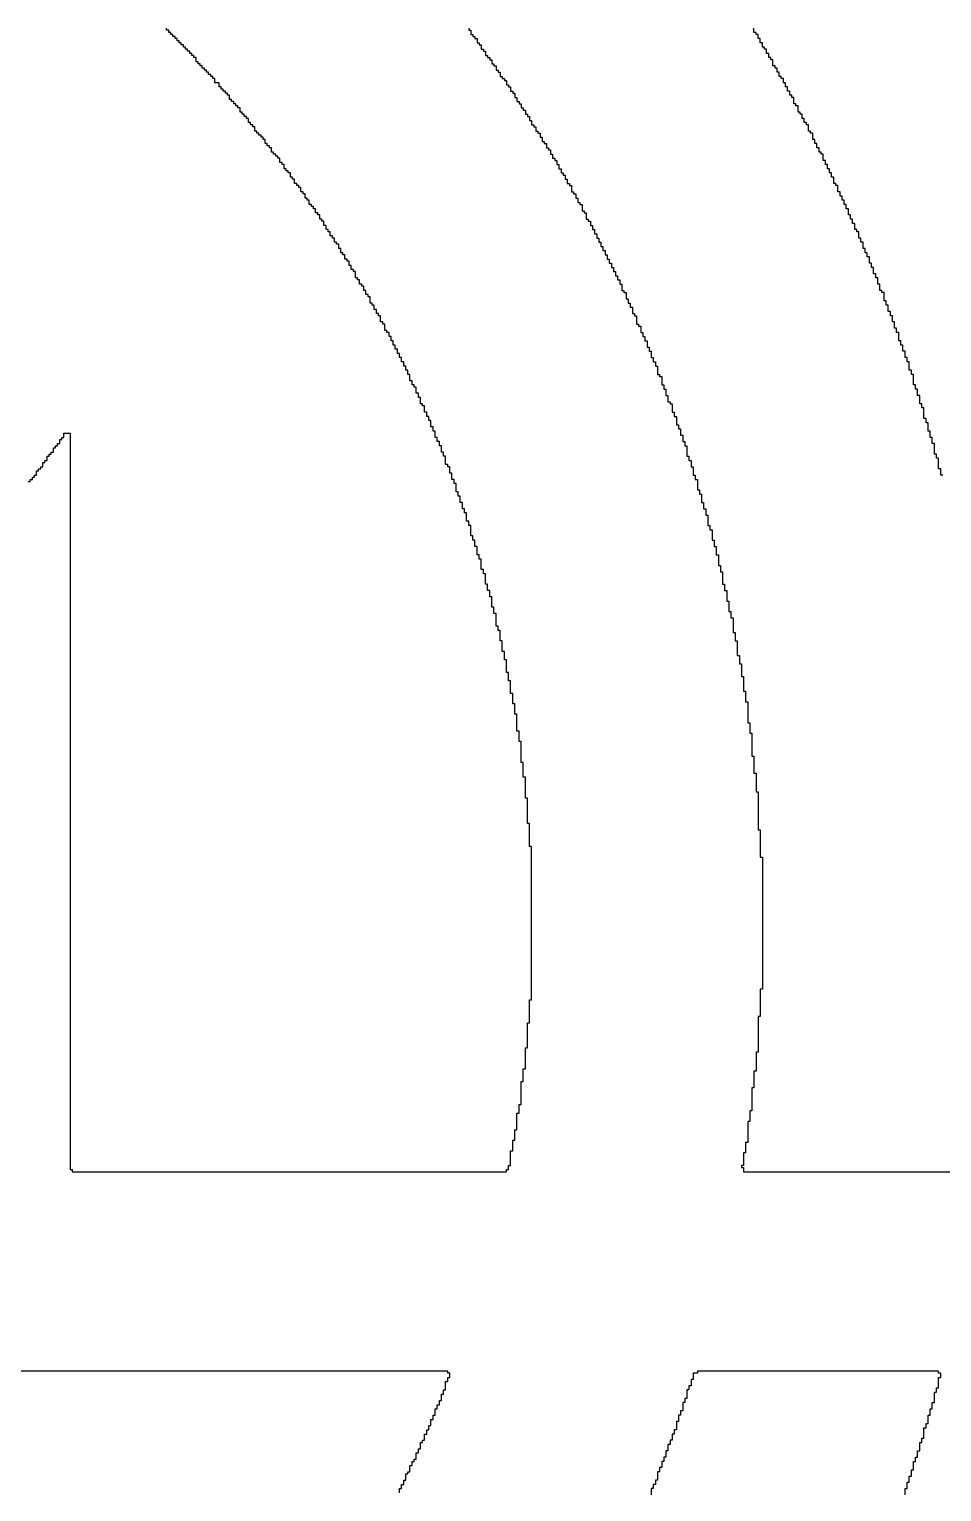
# Model space of a CAD drawing. Header units: millimetres. Extents: x -3.3 to 49.3, y -30.5 to 0.
# Drawn here: x 42.507 to 44.1, y -24.089 to -21.536 of the extents above; entities that cross this region are included whole.
import ezdxf

# ---------------------------------------------------------------- set-up
doc = ezdxf.new("R2010")
doc.units = ezdxf.units.MM
doc.layers.add('TopOverlay', color=2, linetype='Continuous')

msp = doc.modelspace()

# ---------------------------------------------------------------- linework, layer by layer
at = {"layer": 'TopOverlay'}
for p, q in [((42.7469, -21.5381), (42.7469, -21.5344)), ((42.7505, -21.5381), (42.7469, -21.5381)), ((42.7505, -21.5418), (42.7505, -21.5381)), ((42.7542, -21.5418), (42.7505, -21.5418)), ((42.7542, -21.5454), (42.7542, -21.5418)), ((42.7579, -21.5454), (42.7542, -21.5454)), ((42.7579, -21.5491), (42.7579, -21.5454)), ((43.2744, -21.5344), (43.2744, -21.5381)), ((43.2744, -21.5381), (43.278, -21.5381)), ((43.278, -21.5381), (43.278, -21.5454)), ((43.278, -21.5454), (43.2817, -21.5454)), ((43.2817, -21.5454), (43.2817, -21.5491)), ((43.7725, -21.5418), (43.7725, -21.5344)), ((43.7762, -21.5418), (43.7725, -21.5418)), ((43.7762, -21.5454), (43.7762, -21.5418)), ((43.7799, -21.5454), (43.7762, -21.5454)), ((43.7799, -21.5527), (43.7799, -21.5454)), ((42.7615, -21.5491), (42.7579, -21.5491)), ((42.7615, -21.5527), (42.7615, -21.5491)), ((42.7652, -21.5527), (42.7615, -21.5527)), ((42.7652, -21.5564), (42.7652, -21.5527)), ((42.7689, -21.5564), (42.7652, -21.5564)), ((42.7689, -21.5601), (42.7689, -21.5564)), ((42.7725, -21.5601), (42.7689, -21.5601)), ((42.7725, -21.5637), (42.7725, -21.5601)), ((42.7762, -21.5637), (42.7725, -21.5637)), ((42.7762, -21.5674), (42.7762, -21.5637)), ((42.7799, -21.5674), (42.7762, -21.5674)), ((42.7799, -21.5711), (42.7799, -21.5674)), ((42.7835, -21.5711), (42.7799, -21.5711)), ((42.7835, -21.5747), (42.7835, -21.5711)), ((43.2817, -21.5491), (43.2853, -21.5491)), ((43.2853, -21.5491), (43.2853, -21.5527)), ((43.2853, -21.5527), (43.289, -21.5527)), ((43.289, -21.5527), (43.289, -21.5601)), ((43.289, -21.5601), (43.2927, -21.5601)), ((43.2927, -21.5601), (43.2927, -21.5637)), ((43.2927, -21.5637), (43.2963, -21.5637)), ((43.2963, -21.5637), (43.2963, -21.5711)), ((43.2963, -21.5711), (43.3, -21.5711)), ((43.3, -21.5711), (43.3, -21.5747)), ((43.7835, -21.5527), (43.7799, -21.5527)), ((43.7835, -21.5601), (43.7835, -21.5527)), ((43.7872, -21.5601), (43.7835, -21.5601)), ((43.7872, -21.5674), (43.7872, -21.5601)), ((43.7908, -21.5674), (43.7872, -21.5674)), ((43.7908, -21.5711), (43.7908, -21.5674)), ((43.7945, -21.5711), (43.7908, -21.5711)), ((43.7945, -21.5784), (43.7945, -21.5711)), ((42.7872, -21.5747), (42.7835, -21.5747)), ((42.7872, -21.5784), (42.7872, -21.5747)), ((42.7908, -21.5784), (42.7872, -21.5784)), ((42.7908, -21.5821), (42.7908, -21.5784)), ((42.7945, -21.5821), (42.7908, -21.5821)), ((42.7945, -21.5857), (42.7945, -21.5821)), ((42.7982, -21.5857), (42.7945, -21.5857)), ((42.7982, -21.593), (42.7982, -21.5857)), ((42.8018, -21.593), (42.7982, -21.593)), ((42.8018, -21.5967), (42.8018, -21.593)), ((42.8055, -21.5967), (42.8018, -21.5967)), ((42.8055, -21.6004), (42.8055, -21.5967)), ((43.3, -21.5747), (43.3037, -21.5747)), ((43.3037, -21.5747), (43.3037, -21.5821)), ((43.3037, -21.5821), (43.3073, -21.5821)), ((43.3073, -21.5821), (43.3073, -21.5857)), ((43.3073, -21.5857), (43.311, -21.5857)), ((43.311, -21.5857), (43.311, -21.5894)), ((43.311, -21.5894), (43.3147, -21.5894)), ((43.3147, -21.5894), (43.3147, -21.5967)), ((43.3147, -21.5967), (43.3183, -21.5967)), ((43.3183, -21.5967), (43.3183, -21.6004)), ((43.7982, -21.5784), (43.7945, -21.5784)), ((43.7982, -21.5857), (43.7982, -21.5784)), ((43.8018, -21.5857), (43.7982, -21.5857)), ((43.8018, -21.5894), (43.8018, -21.5857)), ((43.8055, -21.5894), (43.8018, -21.5894)), ((43.8055, -21.6004), (43.8055, -21.5894)), ((42.8092, -21.6004), (42.8055, -21.6004)), ((42.8092, -21.604), (42.8092, -21.6004)), ((42.8128, -21.604), (42.8092, -21.604)), ((42.8128, -21.6077), (42.8128, -21.604)), ((42.8165, -21.6077), (42.8128, -21.6077)), ((42.8165, -21.6114), (42.8165, -21.6077)), ((42.8201, -21.6114), (42.8165, -21.6114)), ((42.8201, -21.615), (42.8201, -21.6114)), ((42.8238, -21.615), (42.8201, -21.615)), ((42.8238, -21.6187), (42.8238, -21.615)), ((42.8275, -21.6187), (42.8238, -21.6187)), ((42.8275, -21.6223), (42.8275, -21.6187)), ((42.8311, -21.6223), (42.8275, -21.6223)), ((42.8311, -21.6297), (42.8311, -21.6223)), ((43.3183, -21.6004), (43.322, -21.6004)), ((43.322, -21.6004), (43.322, -21.6077)), ((43.322, -21.6077), (43.3256, -21.6077)), ((43.3256, -21.6077), (43.3256, -21.6114)), ((43.3256, -21.6114), (43.3293, -21.6114)), ((43.3293, -21.6114), (43.3293, -21.6187)), ((43.3293, -21.6187), (43.333, -21.6187)), ((43.333, -21.6187), (43.333, -21.6223)), ((43.333, -21.6223), (43.3366, -21.6223)), ((43.3366, -21.6223), (43.3366, -21.626)), ((43.8092, -21.6004), (43.8055, -21.6004)), ((43.8092, -21.604), (43.8092, -21.6004)), ((43.8128, -21.604), (43.8092, -21.604)), ((43.8128, -21.6114), (43.8128, -21.604)), ((43.8165, -21.6114), (43.8128, -21.6114)), ((43.8165, -21.6187), (43.8165, -21.6114)), ((43.8201, -21.6187), (43.8165, -21.6187)), ((43.8201, -21.6223), (43.8201, -21.6187)), ((43.8238, -21.6223), (43.8201, -21.6223)), ((43.8238, -21.6297), (43.8238, -21.6223)), ((42.8385, -21.6297), (42.8311, -21.6297)), ((42.8385, -21.637), (42.8385, -21.6297)), ((42.8421, -21.637), (42.8385, -21.637)), ((42.8421, -21.6407), (42.8421, -21.637)), ((42.8458, -21.6407), (42.8421, -21.6407)), ((42.8458, -21.6443), (42.8458, -21.6407)), ((42.8494, -21.6443), (42.8458, -21.6443)), ((42.8494, -21.648), (42.8494, -21.6443)), ((42.8531, -21.648), (42.8494, -21.648)), ((42.8531, -21.6516), (42.8531, -21.648)), ((43.3366, -21.626), (43.3403, -21.626)), ((43.3403, -21.626), (43.3403, -21.6333)), ((43.3403, -21.6333), (43.344, -21.6333)), ((43.344, -21.6333), (43.344, -21.637)), ((43.344, -21.637), (43.3476, -21.637)), ((43.3476, -21.637), (43.3476, -21.6443)), ((43.3476, -21.6443), (43.3513, -21.6443)), ((43.3513, -21.6443), (43.3513, -21.648)), ((43.3513, -21.648), (43.3549, -21.648)), ((43.3549, -21.648), (43.3549, -21.6553)), ((43.8275, -21.6297), (43.8238, -21.6297)), ((43.8275, -21.637), (43.8275, -21.6297)), ((43.8311, -21.637), (43.8275, -21.637)), ((43.8311, -21.6443), (43.8311, -21.637)), ((43.8348, -21.6443), (43.8311, -21.6443)), ((43.8348, -21.6516), (43.8348, -21.6443)), ((42.8568, -21.6516), (42.8531, -21.6516)), ((42.8568, -21.659), (42.8568, -21.6516)), ((42.8604, -21.659), (42.8568, -21.659)), ((42.8604, -21.6626), (42.8604, -21.659)), ((42.8641, -21.6626), (42.8604, -21.6626)), ((42.8641, -21.6663), (42.8641, -21.6626)), ((42.8678, -21.6663), (42.8641, -21.6663)), ((42.8678, -21.67), (42.8678, -21.6663)), ((42.8714, -21.67), (42.8678, -21.67)), ((42.8714, -21.6736), (42.8714, -21.67)), ((42.8751, -21.6736), (42.8714, -21.6736)), ((42.8751, -21.681), (42.8751, -21.6736)), ((43.3549, -21.6553), (43.3586, -21.6553)), ((43.3586, -21.6553), (43.3586, -21.6626)), ((43.3586, -21.6626), (43.3623, -21.6626)), ((43.3623, -21.6626), (43.3623, -21.6663)), ((43.3623, -21.6663), (43.3659, -21.6663)), ((43.3659, -21.6663), (43.3659, -21.6736)), ((43.3659, -21.6736), (43.3696, -21.6736)), ((43.3696, -21.6736), (43.3696, -21.6773)), ((43.8385, -21.6516), (43.8348, -21.6516)), ((43.8385, -21.6553), (43.8385, -21.6516)), ((43.8421, -21.6553), (43.8385, -21.6553)), ((43.8421, -21.6663), (43.8421, -21.6553)), ((43.8458, -21.6663), (43.8421, -21.6663)), ((43.8458, -21.67), (43.8458, -21.6663)), ((43.8495, -21.67), (43.8458, -21.67)), ((43.8495, -21.681), (43.8495, -21.67)), ((42.8788, -21.681), (42.8751, -21.681)), ((42.8788, -21.6846), (42.8788, -21.681)), ((42.8824, -21.6846), (42.8788, -21.6846)), ((42.8824, -21.6883), (42.8824, -21.6846)), ((42.8861, -21.6883), (42.8824, -21.6883)), ((42.8861, -21.6919), (42.8861, -21.6883)), ((42.8897, -21.6919), (42.8861, -21.6919)), ((42.8897, -21.6993), (42.8897, -21.6919)), ((42.8934, -21.6993), (42.8897, -21.6993)), ((42.8934, -21.7029), (42.8934, -21.6993)), ((43.3696, -21.6773), (43.3733, -21.6773)), ((43.3733, -21.6773), (43.3733, -21.6846)), ((43.3733, -21.6846), (43.3769, -21.6846)), ((43.3769, -21.6846), (43.3769, -21.6883)), ((43.3769, -21.6883), (43.3806, -21.6883)), ((43.3806, -21.6883), (43.3806, -21.6956)), ((43.3806, -21.6956), (43.3842, -21.6956)), ((43.3842, -21.6956), (43.3842, -21.7029)), ((43.8531, -21.681), (43.8495, -21.681)), ((43.8531, -21.6846), (43.8531, -21.681)), ((43.8568, -21.6846), (43.8531, -21.6846)), ((43.8568, -21.6919), (43.8568, -21.6846)), ((43.8604, -21.6919), (43.8568, -21.6919)), ((43.8604, -21.6993), (43.8604, -21.6919)), ((43.8641, -21.6993), (43.8604, -21.6993)), ((43.8641, -21.7029), (43.8641, -21.6993)), ((42.8971, -21.7029), (42.8934, -21.7029)), ((42.8971, -21.7066), (42.8971, -21.7029)), ((42.9007, -21.7066), (42.8971, -21.7066)), ((42.9007, -21.7139), (42.9007, -21.7066)), ((42.9044, -21.7139), (42.9007, -21.7139)), ((42.9044, -21.7176), (42.9044, -21.7139)), ((42.9081, -21.7176), (42.9044, -21.7176)), ((42.9081, -21.7212), (42.9081, -21.7176)), ((42.9117, -21.7212), (42.9081, -21.7212)), ((42.9117, -21.7249), (42.9117, -21.7212)), ((42.9154, -21.7249), (42.9117, -21.7249)), ((42.9154, -21.7286), (42.9154, -21.7249)), ((43.3842, -21.7029), (43.3879, -21.7029)), ((43.3879, -21.7029), (43.3879, -21.7066)), ((43.3879, -21.7066), (43.3916, -21.7066)), ((43.3916, -21.7066), (43.3916, -21.7139)), ((43.3916, -21.7139), (43.3952, -21.7139)), ((43.3952, -21.7139), (43.3952, -21.7176)), ((43.3952, -21.7176), (43.3989, -21.7176)), ((43.3989, -21.7176), (43.3989, -21.7249)), ((43.3989, -21.7249), (43.4026, -21.7249)), ((43.4026, -21.7249), (43.4026, -21.7322)), ((43.8678, -21.7029), (43.8641, -21.7029)), ((43.8678, -21.7139), (43.8678, -21.7029)), ((43.8714, -21.7139), (43.8678, -21.7139)), ((43.8714, -21.7176), (43.8714, -21.7139)), ((43.8751, -21.7176), (43.8714, -21.7176)), ((43.8751, -21.7286), (43.8751, -21.7176)), ((42.919, -21.7286), (42.9154, -21.7286)), ((42.919, -21.7359), (42.919, -21.7286)), ((42.9227, -21.7359), (42.919, -21.7359)), ((42.9227, -21.7396), (42.9227, -21.7359)), ((42.9264, -21.7396), (42.9227, -21.7396)), ((42.9264, -21.7432), (42.9264, -21.7396)), ((42.93, -21.7432), (42.9264, -21.7432)), ((42.93, -21.7506), (42.93, -21.7432)), ((42.9337, -21.7506), (42.93, -21.7506)), ((42.9337, -21.7542), (42.9337, -21.7506)), ((43.4026, -21.7322), (43.4062, -21.7322)), ((43.4062, -21.7322), (43.4062, -21.7359)), ((43.4062, -21.7359), (43.4099, -21.7359)), ((43.4099, -21.7359), (43.4099, -21.7432)), ((43.4099, -21.7432), (43.4136, -21.7432)), ((43.4136, -21.7432), (43.4136, -21.7469)), ((43.4136, -21.7469), (43.4172, -21.7469)), ((43.4172, -21.7469), (43.4172, -21.7542)), ((43.8788, -21.7286), (43.8751, -21.7286)), ((43.8788, -21.7359), (43.8788, -21.7286)), ((43.8824, -21.7359), (43.8788, -21.7359)), ((43.8824, -21.7432), (43.8824, -21.7359)), ((43.8861, -21.7432), (43.8824, -21.7432)), ((43.8861, -21.7506), (43.8861, -21.7432)), ((43.8897, -21.7506), (43.8861, -21.7506)), ((43.8897, -21.7542), (43.8897, -21.7506)), ((42.9374, -21.7542), (42.9337, -21.7542)), ((42.9374, -21.7579), (42.9374, -21.7542)), ((42.941, -21.7579), (42.9374, -21.7579)), ((42.941, -21.7615), (42.941, -21.7579)), ((42.9447, -21.7615), (42.941, -21.7615)), ((42.9447, -21.7689), (42.9447, -21.7615)), ((42.9484, -21.7689), (42.9447, -21.7689)), ((42.9484, -21.7725), (42.9484, -21.7689)), ((42.952, -21.7725), (42.9484, -21.7725)), ((42.952, -21.7799), (42.952, -21.7725)), ((43.4172, -21.7542), (43.4209, -21.7542)), ((43.4209, -21.7542), (43.4209, -21.7615)), ((43.4209, -21.7615), (43.4245, -21.7615)), ((43.4245, -21.7615), (43.4245, -21.7652)), ((43.4245, -21.7652), (43.4282, -21.7652)), ((43.4282, -21.7652), (43.4282, -21.7725)), ((43.4282, -21.7725), (43.4319, -21.7725)), ((43.4319, -21.7725), (43.4319, -21.7799)), ((43.8934, -21.7542), (43.8897, -21.7542)), ((43.8934, -21.7652), (43.8934, -21.7542)), ((43.8971, -21.7652), (43.8934, -21.7652)), ((43.8971, -21.7725), (43.8971, -21.7652)), ((43.9007, -21.7725), (43.8971, -21.7725)), ((43.9007, -21.7799), (43.9007, -21.7725)), ((42.9557, -21.7799), (42.952, -21.7799)), ((42.9557, -21.7835), (42.9557, -21.7799)), ((42.9593, -21.7835), (42.9557, -21.7835)), ((42.9593, -21.7872), (42.9593, -21.7835)), ((42.963, -21.7872), (42.9593, -21.7872)), ((42.963, -21.7945), (42.963, -21.7872)), ((42.9667, -21.7945), (42.963, -21.7945)), ((42.9667, -21.7982), (42.9667, -21.7945)), ((42.9703, -21.7982), (42.9667, -21.7982)), ((42.9703, -21.8055), (42.9703, -21.7982)), ((43.4319, -21.7799), (43.4355, -21.7799)), ((43.4355, -21.7799), (43.4355, -21.7872)), ((43.4355, -21.7872), (43.4392, -21.7872)), ((43.4392, -21.7872), (43.4392, -21.7908)), ((43.4392, -21.7908), (43.4429, -21.7908)), ((43.4429, -21.7908), (43.4429, -21.7982)), ((43.4429, -21.7982), (43.4465, -21.7982)), ((43.4465, -21.7982), (43.4465, -21.8055)), ((43.9044, -21.7799), (43.9007, -21.7799)), ((43.9044, -21.7872), (43.9044, -21.7799)), ((43.9081, -21.7872), (43.9044, -21.7872)), ((43.9081, -21.7945), (43.9081, -21.7872)), ((43.9117, -21.7945), (43.9081, -21.7945)), ((43.9117, -21.8055), (43.9117, -21.7945)), ((42.974, -21.8055), (42.9703, -21.8055)), ((42.974, -21.8092), (42.974, -21.8055)), ((42.9777, -21.8092), (42.974, -21.8092)), ((42.9777, -21.8128), (42.9777, -21.8092)), ((42.9813, -21.8128), (42.9777, -21.8128)), ((42.9813, -21.8201), (42.9813, -21.8128)), ((42.985, -21.8201), (42.9813, -21.8201)), ((42.985, -21.8238), (42.985, -21.8201)), ((42.9886, -21.8238), (42.985, -21.8238)), ((42.9886, -21.8311), (42.9886, -21.8238)), ((43.4465, -21.8055), (43.4502, -21.8055)), ((43.4502, -21.8055), (43.4502, -21.8092)), ((43.4502, -21.8092), (43.4538, -21.8092)), ((43.4538, -21.8092), (43.4538, -21.8201)), ((43.4538, -21.8201), (43.4575, -21.8201)), ((43.4575, -21.8201), (43.4575, -21.8238)), ((43.4575, -21.8238), (43.4612, -21.8238)), ((43.4612, -21.8238), (43.4612, -21.8311)), ((43.9154, -21.8055), (43.9117, -21.8055)), ((43.9154, -21.8092), (43.9154, -21.8055)), ((43.919, -21.8092), (43.9154, -21.8092)), ((43.919, -21.8201), (43.919, -21.8092)), ((43.9227, -21.8201), (43.919, -21.8201)), ((43.9227, -21.8275), (43.9227, -21.8201)), ((43.9264, -21.8275), (43.9227, -21.8275)), ((43.9264, -21.8348), (43.9264, -21.8275)), ((42.9923, -21.8311), (42.9886, -21.8311)), ((42.9923, -21.8348), (42.9923, -21.8311)), ((42.996, -21.8348), (42.9923, -21.8348)), ((42.996, -21.8421), (42.996, -21.8348)), ((42.9996, -21.8421), (42.996, -21.8421)), ((42.9996, -21.8458), (42.9996, -21.8421)), ((43.0033, -21.8458), (42.9996, -21.8458)), ((43.0033, -21.8495), (43.0033, -21.8458)), ((43.007, -21.8495), (43.0033, -21.8495)), ((43.007, -21.8568), (43.007, -21.8495)), ((43.4612, -21.8311), (43.4648, -21.8311)), ((43.4648, -21.8311), (43.4648, -21.8385)), ((43.4648, -21.8385), (43.4685, -21.8385)), ((43.4685, -21.8385), (43.4685, -21.8421)), ((43.4685, -21.8421), (43.4722, -21.8421)), ((43.4722, -21.8421), (43.4722, -21.8531)), ((43.4722, -21.8531), (43.4758, -21.8531)), ((43.4758, -21.8531), (43.4758, -21.8568)), ((43.93, -21.8348), (43.9264, -21.8348)), ((43.93, -21.8421), (43.93, -21.8348)), ((43.9337, -21.8421), (43.93, -21.8421)), ((43.9337, -21.8495), (43.9337, -21.8421)), ((43.9374, -21.8495), (43.9337, -21.8495)), ((43.9374, -21.8604), (43.9374, -21.8495)), ((43.0106, -21.8568), (43.007, -21.8568)), ((43.0106, -21.8604), (43.0106, -21.8568)), ((43.0143, -21.8604), (43.0106, -21.8604)), ((43.0143, -21.8678), (43.0143, -21.8604)), ((43.0179, -21.8678), (43.0143, -21.8678)), ((43.0179, -21.8714), (43.0179, -21.8678)), ((43.0216, -21.8714), (43.0179, -21.8714)), ((43.0216, -21.8788), (43.0216, -21.8714)), ((43.0253, -21.8788), (43.0216, -21.8788)), ((43.0253, -21.8861), (43.0253, -21.8788)), ((43.4758, -21.8568), (43.4795, -21.8568)), ((43.4795, -21.8568), (43.4795, -21.8678)), ((43.4795, -21.8678), (43.4832, -21.8678)), ((43.4832, -21.8678), (43.4832, -21.8714)), ((43.4832, -21.8714), (43.4868, -21.8714)), ((43.4868, -21.8714), (43.4868, -21.8788)), ((43.4868, -21.8788), (43.4905, -21.8788)), ((43.4905, -21.8788), (43.4905, -21.8861)), ((43.941, -21.8604), (43.9374, -21.8604)), ((43.941, -21.8678), (43.941, -21.8604)), ((43.9447, -21.8678), (43.941, -21.8678)), ((43.9447, -21.8751), (43.9447, -21.8678)), ((43.9484, -21.8751), (43.9447, -21.8751)), ((43.9484, -21.8861), (43.9484, -21.8751)), ((43.0289, -21.8861), (43.0253, -21.8861)), ((43.0289, -21.8897), (43.0289, -21.8861)), ((43.0326, -21.8897), (43.0289, -21.8897)), ((43.0326, -21.8971), (43.0326, -21.8897)), ((43.0363, -21.8971), (43.0326, -21.8971)), ((43.0363, -21.9007), (43.0363, -21.8971)), ((43.0399, -21.9007), (43.0363, -21.9007)), ((43.0399, -21.9081), (43.0399, -21.9007)), ((43.4905, -21.8861), (43.4941, -21.8861)), ((43.4941, -21.8861), (43.4941, -21.8934)), ((43.4941, -21.8934), (43.4978, -21.8934)), ((43.4978, -21.8934), (43.4978, -21.9007)), ((43.4978, -21.9007), (43.5015, -21.9007)), ((43.5015, -21.9007), (43.5015, -21.9081)), ((43.952, -21.8861), (43.9484, -21.8861)), ((43.952, -21.8897), (43.952, -21.8861)), ((43.9557, -21.8897), (43.952, -21.8897)), ((43.9557, -21.9007), (43.9557, -21.8897)), ((43.9593, -21.9007), (43.9557, -21.9007)), ((43.9593, -21.9081), (43.9593, -21.9007)), ((43.0436, -21.9081), (43.0399, -21.9081)), ((43.0436, -21.9117), (43.0436, -21.9081)), ((43.0473, -21.9117), (43.0436, -21.9117)), ((43.0473, -21.919), (43.0473, -21.9117)), ((43.0509, -21.919), (43.0473, -21.919)), ((43.0509, -21.9264), (43.0509, -21.919)), ((43.0546, -21.9264), (43.0509, -21.9264)), ((43.0546, -21.93), (43.0546, -21.9264)), ((43.0582, -21.93), (43.0546, -21.93)), ((43.0582, -21.9374), (43.0582, -21.93)), ((43.5015, -21.9081), (43.5051, -21.9081)), ((43.5051, -21.9081), (43.5051, -21.9154)), ((43.5051, -21.9154), (43.5088, -21.9154)), ((43.5088, -21.9154), (43.5088, -21.9227)), ((43.5088, -21.9227), (43.5125, -21.9227)), ((43.5125, -21.9227), (43.5125, -21.93)), ((43.5125, -21.93), (43.5161, -21.93)), ((43.5161, -21.93), (43.5161, -21.9374)), ((43.963, -21.9081), (43.9593, -21.9081)), ((43.963, -21.919), (43.963, -21.9081)), ((43.9667, -21.919), (43.963, -21.919)), ((43.9667, -21.9264), (43.9667, -21.919)), ((43.9703, -21.9264), (43.9667, -21.9264)), ((43.9703, -21.9337), (43.9703, -21.9264)), ((43.0619, -21.9374), (43.0582, -21.9374)), ((43.0619, -21.941), (43.0619, -21.9374)), ((43.0656, -21.941), (43.0619, -21.941)), ((43.0656, -21.9484), (43.0656, -21.941)), ((43.0692, -21.9484), (43.0656, -21.9484)), ((43.0692, -21.9557), (43.0692, -21.9484)), ((43.0729, -21.9557), (43.0692, -21.9557)), ((43.0729, -21.9593), (43.0729, -21.9557)), ((43.5161, -21.9374), (43.5198, -21.9374)), ((43.5198, -21.9374), (43.5198, -21.9447)), ((43.5198, -21.9447), (43.5234, -21.9447)), ((43.5234, -21.9447), (43.5234, -21.952)), ((43.5234, -21.952), (43.5271, -21.952)), ((43.5271, -21.952), (43.5271, -21.9593)), ((43.974, -21.9337), (43.9703, -21.9337)), ((43.974, -21.9447), (43.974, -21.9337)), ((43.9777, -21.9447), (43.974, -21.9447)), ((43.9777, -21.952), (43.9777, -21.9447)), ((43.9813, -21.952), (43.9777, -21.952)), ((43.9813, -21.963), (43.9813, -21.952)), ((43.0766, -21.9593), (43.0729, -21.9593)), ((43.0766, -21.9703), (43.0766, -21.9593)), ((43.0802, -21.9703), (43.0766, -21.9703)), ((43.0802, -21.974), (43.0802, -21.9703)), ((43.0839, -21.974), (43.0802, -21.974)), ((43.0839, -21.9813), (43.0839, -21.974)), ((43.0875, -21.9813), (43.0839, -21.9813)), ((43.0875, -21.985), (43.0875, -21.9813)), ((43.5271, -21.9593), (43.5308, -21.9593)), ((43.5308, -21.9593), (43.5308, -21.9667)), ((43.5308, -21.9667), (43.5344, -21.9667)), ((43.5344, -21.9667), (43.5344, -21.974)), ((43.5344, -21.974), (43.5381, -21.974)), ((43.5381, -21.974), (43.5381, -21.9813)), ((43.5381, -21.9813), (43.5418, -21.9813)), ((43.5418, -21.9813), (43.5418, -21.9923)), ((43.985, -21.963), (43.9813, -21.963)), ((43.985, -21.9703), (43.985, -21.963)), ((43.9886, -21.9703), (43.985, -21.9703)), ((43.9886, -21.9813), (43.9886, -21.9703)), ((43.9923, -21.9813), (43.9886, -21.9813)), ((43.9923, -21.9923), (43.9923, -21.9813)), ((43.0912, -21.985), (43.0875, -21.985)), ((43.0912, -21.9923), (43.0912, -21.985)), ((43.0949, -21.9923), (43.0912, -21.9923)), ((43.0949, -21.9996), (43.0949, -21.9923)), ((43.0985, -21.9996), (43.0949, -21.9996)), ((43.0985, -22.0033), (43.0985, -21.9996)), ((43.1022, -22.0033), (43.0985, -22.0033)), ((43.1022, -22.0143), (43.1022, -22.0033)), ((43.5418, -21.9923), (43.5454, -21.9923)), ((43.5454, -21.9923), (43.5454, -21.996)), ((43.5454, -21.996), (43.5491, -21.996)), ((43.5491, -21.996), (43.5491, -22.007)), ((43.5491, -22.007), (43.5527, -22.007)), ((43.5527, -22.007), (43.5527, -22.0143)), ((43.996, -21.9923), (43.9923, -21.9923)), ((43.996, -21.996), (43.996, -21.9923)), ((43.9996, -21.996), (43.996, -21.996)), ((43.9996, -22.0106), (43.9996, -21.996)), ((43.1059, -22.0143), (43.1022, -22.0143)), ((43.1059, -22.0179), (43.1059, -22.0143)), ((43.1095, -22.0179), (43.1059, -22.0179)), ((43.1095, -22.0253), (43.1095, -22.0179)), ((43.1132, -22.0253), (43.1095, -22.0253)), ((43.1132, -22.0326), (43.1132, -22.0253)), ((43.1169, -22.0326), (43.1132, -22.0326)), ((43.1169, -22.0363), (43.1169, -22.0326)), ((43.5527, -22.0143), (43.5564, -22.0143)), ((43.5564, -22.0143), (43.5564, -22.0216)), ((43.5564, -22.0216), (43.5601, -22.0216)), ((43.5601, -22.0216), (43.5601, -22.0326)), ((43.5601, -22.0326), (43.5637, -22.0326)), ((43.5637, -22.0326), (43.5637, -22.0363)), ((44.0033, -22.0106), (43.9996, -22.0106)), ((44.0033, -22.0179), (44.0033, -22.0106)), ((44.007, -22.0179), (44.0033, -22.0179)), ((44.007, -22.0289), (44.007, -22.0179)), ((44.0106, -22.0289), (44.007, -22.0289)), ((44.0106, -22.0363), (44.0106, -22.0289)), ((43.1205, -22.0363), (43.1169, -22.0363)), ((43.1205, -22.0473), (43.1205, -22.0363)), ((43.1242, -22.0473), (43.1205, -22.0473)), ((43.1242, -22.0509), (43.1242, -22.0473)), ((43.1278, -22.0509), (43.1242, -22.0509)), ((43.1278, -22.0619), (43.1278, -22.0509)), ((43.5637, -22.0363), (43.5674, -22.0363)), ((43.5674, -22.0363), (43.5674, -22.0509)), ((43.5674, -22.0509), (43.5711, -22.0509)), ((43.5711, -22.0509), (43.5711, -22.0546)), ((43.5711, -22.0546), (43.5747, -22.0546)), ((43.5747, -22.0546), (43.5747, -22.0656)), ((44.0143, -22.0363), (44.0106, -22.0363)), ((44.0143, -22.0473), (44.0143, -22.0363)), ((44.0179, -22.0473), (44.0143, -22.0473)), ((44.0179, -22.0582), (44.0179, -22.0473)), ((44.0216, -22.0582), (44.0179, -22.0582)), ((44.0216, -22.0656), (44.0216, -22.0582)), ((43.1315, -22.0619), (43.1278, -22.0619)), ((43.1315, -22.0656), (43.1315, -22.0619)), ((43.1352, -22.0656), (43.1315, -22.0656)), ((43.1352, -22.0729), (43.1352, -22.0656)), ((43.1388, -22.0729), (43.1352, -22.0729)), ((43.1388, -22.0802), (43.1388, -22.0729)), ((43.1425, -22.0802), (43.1388, -22.0802)), ((43.1425, -22.0875), (43.1425, -22.0802)), ((43.5747, -22.0656), (43.5784, -22.0656)), ((43.5784, -22.0656), (43.5784, -22.0729)), ((43.5784, -22.0729), (43.5821, -22.0729)), ((43.5821, -22.0729), (43.5821, -22.0802)), ((43.5821, -22.0802), (43.5857, -22.0802)), ((43.5857, -22.0802), (43.5857, -22.0912)), ((44.0253, -22.0656), (44.0216, -22.0656)), ((44.0253, -22.0802), (44.0253, -22.0656)), ((44.0289, -22.0802), (44.0253, -22.0802)), ((44.0289, -22.0875), (44.0289, -22.0802)), ((43.1462, -22.0875), (43.1425, -22.0875)), ((43.1462, -22.0949), (43.1462, -22.0875)), ((43.1498, -22.0949), (43.1462, -22.0949)), ((43.1498, -22.1022), (43.1498, -22.0949)), ((43.1535, -22.1022), (43.1498, -22.1022)), ((43.1535, -22.1095), (43.1535, -22.1022)), ((43.1571, -22.1095), (43.1535, -22.1095)), ((43.1571, -22.1168), (43.1571, -22.1095)), ((43.5857, -22.0912), (43.5894, -22.0912)), ((43.5894, -22.0912), (43.5894, -22.0985)), ((43.5894, -22.0985), (43.593, -22.0985)), ((43.593, -22.0985), (43.593, -22.1095)), ((43.593, -22.1095), (43.5967, -22.1095)), ((43.5967, -22.1095), (43.5967, -22.1168)), ((44.0326, -22.0875), (44.0289, -22.0875)), ((44.0326, -22.0985), (44.0326, -22.0875)), ((44.0363, -22.0985), (44.0326, -22.0985)), ((44.0363, -22.1095), (44.0363, -22.0985)), ((44.0399, -22.1095), (44.0363, -22.1095)), ((44.0399, -22.1168), (44.0399, -22.1095)), ((43.1608, -22.1168), (43.1571, -22.1168)), ((43.1608, -22.1242), (43.1608, -22.1168)), ((43.1645, -22.1242), (43.1608, -22.1242)), ((43.1645, -22.1315), (43.1645, -22.1242)), ((43.1681, -22.1315), (43.1645, -22.1315)), ((43.1681, -22.1388), (43.1681, -22.1315)), ((43.5967, -22.1168), (43.6004, -22.1168)), ((43.6004, -22.1168), (43.6004, -22.1242)), ((43.6004, -22.1242), (43.604, -22.1242)), ((43.604, -22.1242), (43.604, -22.1388)), ((44.0436, -22.1168), (44.0399, -22.1168)), ((44.0436, -22.1315), (44.0436, -22.1168)), ((44.0473, -22.1315), (44.0436, -22.1315)), ((44.0473, -22.1388), (44.0473, -22.1315)), ((43.1718, -22.1388), (43.1681, -22.1388)), ((43.1718, -22.1498), (43.1718, -22.1388)), ((43.1755, -22.1498), (43.1718, -22.1498)), ((43.1755, -22.1571), (43.1755, -22.1498)), ((43.1791, -22.1571), (43.1755, -22.1571)), ((43.1791, -22.1608), (43.1791, -22.1571)), ((43.1828, -22.1608), (43.1791, -22.1608)), ((43.1828, -22.1718), (43.1828, -22.1608)), ((43.604, -22.1388), (43.6077, -22.1388)), ((43.6077, -22.1388), (43.6077, -22.1425)), ((43.6077, -22.1425), (43.6114, -22.1425)), ((43.6114, -22.1425), (43.6114, -22.1571)), ((43.6114, -22.1571), (43.615, -22.1571)), ((43.615, -22.1571), (43.615, -22.1645)), ((44.0509, -22.1388), (44.0473, -22.1388)), ((44.0509, -22.1571), (44.0509, -22.1388)), ((44.0546, -22.1571), (44.0509, -22.1571)), ((44.0546, -22.1645), (44.0546, -22.1571)), ((43.1864, -22.1718), (43.1828, -22.1718)), ((43.1864, -22.1791), (43.1864, -22.1718)), ((43.1901, -22.1791), (43.1864, -22.1791)), ((43.1901, -22.1901), (43.1901, -22.1791)), ((43.615, -22.1645), (43.6187, -22.1645)), ((43.6187, -22.1645), (43.6187, -22.1755)), ((43.6187, -22.1755), (43.6223, -22.1755)), ((43.6223, -22.1755), (43.6223, -22.1864)), ((43.6223, -22.1864), (43.626, -22.1864)), ((43.626, -22.1864), (43.626, -22.1901)), ((44.0582, -22.1645), (44.0546, -22.1645)), ((44.0582, -22.1755), (44.0582, -22.1645)), ((44.0619, -22.1755), (44.0582, -22.1755)), ((44.0619, -22.1901), (44.0619, -22.1755)), ((43.1938, -22.1901), (43.1901, -22.1901)), ((43.1938, -22.1938), (43.1938, -22.1901)), ((43.1974, -22.1938), (43.1938, -22.1938)), ((43.1974, -22.2048), (43.1974, -22.1938)), ((43.2011, -22.2048), (43.1974, -22.2048)), ((43.2011, -22.2121), (43.2011, -22.2048)), ((43.2048, -22.2121), (43.2011, -22.2121)), ((43.2048, -22.2194), (43.2048, -22.2121)), ((43.626, -22.1901), (43.6297, -22.1901)), ((43.6297, -22.1901), (43.6297, -22.2048)), ((43.6297, -22.2048), (43.6333, -22.2048)), ((43.6333, -22.2048), (43.6333, -22.2121)), ((43.6333, -22.2121), (43.637, -22.2121)), ((43.637, -22.2121), (43.637, -22.2267)), ((44.0656, -22.1901), (44.0619, -22.1901)), ((44.0656, -22.1974), (44.0656, -22.1901)), ((44.0692, -22.1974), (44.0656, -22.1974)), ((44.0692, -22.2158), (44.0692, -22.1974)), ((43.2084, -22.2194), (43.2048, -22.2194)), ((43.2084, -22.2304), (43.2084, -22.2194)), ((43.2121, -22.2304), (43.2084, -22.2304)), ((43.2121, -22.2377), (43.2121, -22.2304)), ((43.637, -22.2267), (43.6407, -22.2267)), ((43.6407, -22.2267), (43.6407, -22.2341)), ((43.6407, -22.2341), (43.6443, -22.2341)), ((43.6443, -22.2341), (43.6443, -22.2451)), ((44.0729, -22.2158), (44.0692, -22.2158)), ((44.0729, -22.2231), (44.0729, -22.2158)), ((44.0766, -22.2231), (44.0729, -22.2231)), ((44.0766, -22.2377), (44.0766, -22.2231)), ((42.5564, -22.2634), (42.5564, -22.2597)), ((42.5564, -22.2597), (42.5601, -22.2597)), ((42.5601, -22.2597), (42.5601, -22.2524)), ((42.5601, -22.2524), (42.5637, -22.2524)), ((42.5637, -22.2524), (42.5637, -22.2487)), ((42.5637, -22.2487), (42.5674, -22.2487)), ((42.5674, -22.2487), (42.5674, -22.2414)), ((42.5674, -22.2414), (42.5784, -22.2414)), ((42.5784, -22.2414), (42.5784, -23.5271)), ((43.2158, -22.2377), (43.2121, -22.2377)), ((43.2158, -22.2487), (43.2158, -22.2377)), ((43.2194, -22.2487), (43.2158, -22.2487)), ((43.2194, -22.256), (43.2194, -22.2487)), ((43.2231, -22.256), (43.2194, -22.256)), ((43.2231, -22.2634), (43.2231, -22.256)), ((43.6443, -22.2451), (43.648, -22.2451)), ((43.648, -22.2451), (43.648, -22.256)), ((43.648, -22.256), (43.6516, -22.256)), ((43.6516, -22.256), (43.6516, -22.2634)), ((44.0802, -22.2377), (44.0766, -22.2377)), ((44.0802, -22.2487), (44.0802, -22.2377)), ((44.0839, -22.2487), (44.0802, -22.2487)), ((44.0839, -22.2597), (44.0839, -22.2487)), ((44.0875, -22.2597), (44.0839, -22.2597)), ((44.0875, -22.278), (44.0875, -22.2597)), ((42.5381, -22.289), (42.5381, -22.2817)), ((42.5381, -22.2817), (42.5418, -22.2817)), ((42.5418, -22.2817), (42.5418, -22.278)), ((42.5418, -22.278), (42.5454, -22.278)), ((42.5454, -22.278), (42.5454, -22.2744)), ((42.5454, -22.2744), (42.5491, -22.2744)), ((42.5491, -22.2744), (42.5491, -22.267)), ((42.5491, -22.267), (42.5527, -22.267)), ((42.5527, -22.267), (42.5527, -22.2634)), ((42.5527, -22.2634), (42.5564, -22.2634)), ((43.2267, -22.2634), (43.2231, -22.2634)), ((43.2267, -22.2744), (43.2267, -22.2634)), ((43.2304, -22.2744), (43.2267, -22.2744)), ((43.2304, -22.2817), (43.2304, -22.2744)), ((43.2341, -22.2817), (43.2304, -22.2817)), ((43.2341, -22.2963), (43.2341, -22.2817)), ((43.6516, -22.2634), (43.6553, -22.2634)), ((43.6553, -22.2634), (43.6553, -22.2817)), ((43.6553, -22.2817), (43.659, -22.2817)), ((43.659, -22.2817), (43.659, -22.289)), ((44.0912, -22.278), (44.0875, -22.278)), ((44.0912, -22.2853), (44.0912, -22.278)), ((44.0949, -22.2853), (44.0912, -22.2853)), ((44.0949, -22.3037), (44.0949, -22.2853)), ((42.5198, -22.3147), (42.5198, -22.3073)), ((42.5198, -22.3073), (42.5234, -22.3073)), ((42.5234, -22.3073), (42.5234, -22.3037)), ((42.5234, -22.3037), (42.5271, -22.3037)), ((42.5271, -22.3037), (42.5271, -22.3)), ((42.5271, -22.3), (42.5308, -22.3)), ((42.5308, -22.3), (42.5308, -22.2927)), ((42.5308, -22.2927), (42.5344, -22.2927)), ((42.5344, -22.2927), (42.5344, -22.289)), ((42.5344, -22.289), (42.5381, -22.289)), ((43.2377, -22.2963), (43.2341, -22.2963)), ((43.2377, -22.3), (43.2377, -22.2963)), ((43.2414, -22.3), (43.2377, -22.3)), ((43.2414, -22.311), (43.2414, -22.3)), ((43.2451, -22.311), (43.2414, -22.311)), ((43.2451, -22.322), (43.2451, -22.311)), ((43.659, -22.289), (43.6626, -22.289)), ((43.6626, -22.289), (43.6626, -22.3)), ((43.6626, -22.3), (43.6663, -22.3)), ((43.6663, -22.3), (43.6663, -22.3147)), ((44.0985, -22.3037), (44.0949, -22.3037)), ((44.0985, -22.3147), (44.0985, -22.3037)), ((42.5051, -22.3256), (42.5088, -22.3256)), ((42.5088, -22.3256), (42.5088, -22.322)), ((42.5088, -22.322), (42.5125, -22.322)), ((42.5125, -22.322), (42.5125, -22.3183)), ((42.5125, -22.3183), (42.5161, -22.3183)), ((42.5161, -22.3183), (42.5161, -22.3147)), ((42.5161, -22.3147), (42.5198, -22.3147)), ((43.2487, -22.322), (43.2451, -22.322)), ((43.2487, -22.3293), (43.2487, -22.322)), ((43.2524, -22.3293), (43.2487, -22.3293)), ((43.2524, -22.344), (43.2524, -22.3293)), ((43.6663, -22.3147), (43.67, -22.3147)), ((43.67, -22.3147), (43.67, -22.322)), ((43.67, -22.322), (43.6736, -22.322)), ((43.6736, -22.322), (43.6736, -22.3403)), ((44.1022, -22.3147), (44.0985, -22.3147)), ((43.256, -22.344), (43.2524, -22.344)), ((43.256, -22.3513), (43.256, -22.344)), ((43.2597, -22.3513), (43.256, -22.3513)), ((43.2597, -22.3623), (43.2597, -22.3513)), ((43.2634, -22.3623), (43.2597, -22.3623)), ((43.2634, -22.3733), (43.2634, -22.3623)), ((43.6736, -22.3403), (43.6773, -22.3403)), ((43.6773, -22.3403), (43.6773, -22.3476)), ((43.6773, -22.3476), (43.681, -22.3476)), ((43.681, -22.3476), (43.681, -22.3623)), ((43.681, -22.3623), (43.6846, -22.3623)), ((43.6846, -22.3623), (43.6846, -22.3733)), ((43.267, -22.3733), (43.2634, -22.3733)), ((43.267, -22.3806), (43.267, -22.3733)), ((43.2707, -22.3806), (43.267, -22.3806)), ((43.2707, -22.3952), (43.2707, -22.3806)), ((43.6846, -22.3733), (43.6883, -22.3733)), ((43.6883, -22.3733), (43.6883, -22.3843)), ((43.6883, -22.3843), (43.6919, -22.3843)), ((43.6919, -22.3843), (43.6919, -22.4026)), ((43.2744, -22.3952), (43.2707, -22.3952)), ((43.2744, -22.4026), (43.2744, -22.3952)), ((43.278, -22.4026), (43.2744, -22.4026)), ((43.278, -22.4209), (43.278, -22.4026)), ((43.6919, -22.4026), (43.6956, -22.4026)), ((43.6956, -22.4026), (43.6956, -22.4099)), ((43.6956, -22.4099), (43.6993, -22.4099)), ((43.6993, -22.4099), (43.6993, -22.4282)), ((43.2817, -22.4209), (43.278, -22.4209)), ((43.2817, -22.4282), (43.2817, -22.4209)), ((43.2853, -22.4282), (43.2817, -22.4282)), ((43.2853, -22.4392), (43.2853, -22.4282)), ((43.289, -22.4392), (43.2853, -22.4392)), ((43.289, -22.4538), (43.289, -22.4392)), ((43.6993, -22.4282), (43.7029, -22.4282)), ((43.7029, -22.4282), (43.7029, -22.4392)), ((43.7029, -22.4392), (43.7066, -22.4392)), ((43.7066, -22.4392), (43.7066, -22.4538)), ((43.2927, -22.4538), (43.289, -22.4538)), ((43.2927, -22.4612), (43.2927, -22.4538)), ((43.2963, -22.4612), (43.2927, -22.4612)), ((43.2963, -22.4795), (43.2963, -22.4612)), ((43.7066, -22.4538), (43.7103, -22.4538)), ((43.7103, -22.4538), (43.7103, -22.4722)), ((43.3, -22.4795), (43.2963, -22.4795)), ((43.3, -22.4868), (43.3, -22.4795)), ((43.3037, -22.4868), (43.3, -22.4868)), ((43.3037, -22.5051), (43.3037, -22.4868)), ((43.7103, -22.4722), (43.7139, -22.4722)), ((43.7139, -22.4722), (43.7139, -22.4832)), ((43.7139, -22.4832), (43.7176, -22.4832)), ((43.7176, -22.4832), (43.7176, -22.5051)), ((43.3073, -22.5051), (43.3037, -22.5051)), ((43.3073, -22.5161), (43.3073, -22.5051)), ((43.311, -22.5161), (43.3073, -22.5161)), ((43.311, -22.5271), (43.311, -22.5161)), ((43.7176, -22.5051), (43.7212, -22.5051)), ((43.7212, -22.5051), (43.7212, -22.5161)), ((43.7212, -22.5161), (43.7249, -22.5161)), ((43.7249, -22.5161), (43.7249, -22.5344)), ((43.3147, -22.5271), (43.311, -22.5271)), ((43.3147, -22.5454), (43.3147, -22.5271)), ((43.7249, -22.5344), (43.7286, -22.5344)), ((43.7286, -22.5344), (43.7286, -22.5527)), ((43.3183, -22.5454), (43.3147, -22.5454)), ((43.3183, -22.5564), (43.3183, -22.5454)), ((43.322, -22.5564), (43.3183, -22.5564)), ((43.322, -22.5784), (43.322, -22.5564)), ((43.7286, -22.5527), (43.7322, -22.5527)), ((43.7322, -22.5527), (43.7322, -22.5637)), ((43.7322, -22.5637), (43.7359, -22.5637)), ((43.7359, -22.5637), (43.7359, -22.5894)), ((43.3256, -22.5784), (43.322, -22.5784)), ((43.3256, -22.5857), (43.3256, -22.5784)), ((43.3293, -22.5857), (43.3256, -22.5857)), ((43.3293, -22.604), (43.3293, -22.5857)), ((43.7359, -22.5894), (43.7396, -22.5894)), ((43.7396, -22.5894), (43.7396, -22.604)), ((43.333, -22.604), (43.3293, -22.604)), ((43.333, -22.6223), (43.333, -22.604)), ((43.7396, -22.604), (43.7432, -22.604)), ((43.7432, -22.604), (43.7432, -22.6297)), ((43.3366, -22.6223), (43.333, -22.6223)), ((43.3366, -22.637), (43.3366, -22.6223)), ((43.3403, -22.637), (43.3366, -22.637)), ((43.3403, -22.659), (43.3403, -22.637)), ((43.7432, -22.6297), (43.7469, -22.6297)), ((43.7469, -22.6297), (43.7469, -22.6443)), ((43.7469, -22.6443), (43.7506, -22.6443)), ((43.7506, -22.6443), (43.7506, -22.6663)), ((43.344, -22.659), (43.3403, -22.659)), ((43.344, -22.6736), (43.344, -22.659)), ((43.7506, -22.6663), (43.7542, -22.6663)), ((43.7542, -22.6663), (43.7542, -22.6919)), ((43.3476, -22.6736), (43.344, -22.6736)), ((43.3476, -22.6956), (43.3476, -22.6736)), ((43.3513, -22.6956), (43.3476, -22.6956)), ((43.3513, -22.7139), (43.3513, -22.6956)), ((43.7542, -22.6919), (43.7579, -22.6919)), ((43.7579, -22.6919), (43.7579, -22.7103)), ((43.3549, -22.7139), (43.3513, -22.7139)), ((43.3549, -22.7322), (43.3549, -22.7139)), ((43.7579, -22.7103), (43.7615, -22.7103)), ((43.7615, -22.7103), (43.7615, -22.7469)), ((43.3586, -22.7322), (43.3549, -22.7322)), ((43.3586, -22.7615), (43.3586, -22.7322)), ((43.7615, -22.7469), (43.7652, -22.7469)), ((43.7652, -22.7469), (43.7652, -22.7652)), ((43.3623, -22.7615), (43.3586, -22.7615)), ((43.3623, -22.7799), (43.3623, -22.7615)), ((43.7652, -22.7652), (43.7689, -22.7652)), ((43.7689, -22.7652), (43.7689, -22.8055)), ((43.3659, -22.7799), (43.3623, -22.7799)), ((43.3659, -22.8165), (43.3659, -22.7799)), ((43.3696, -22.8165), (43.3659, -22.8165)), ((43.3696, -22.8421), (43.3696, -22.8165)), ((43.7689, -22.8055), (43.7725, -22.8055)), ((43.7725, -22.8055), (43.7725, -22.8348)), ((43.3733, -22.8421), (43.3696, -22.8421)), ((43.3733, -22.8788), (43.3733, -22.8421)), ((43.7725, -22.8348), (43.7762, -22.8348)), ((43.7762, -22.8348), (43.7762, -22.8678)), ((43.7762, -22.8678), (43.7799, -22.8678)), ((43.7799, -22.8678), (43.7799, -22.9337)), ((43.3769, -22.8788), (43.3733, -22.8788)), ((43.3769, -22.9227), (43.3769, -22.8788)), ((43.3806, -22.9227), (43.3769, -22.9227)), ((43.3806, -22.963), (43.3806, -22.9227)), ((43.7799, -22.9337), (43.7835, -22.9337)), ((43.7835, -22.9337), (43.7835, -22.9813)), ((43.3842, -22.963), (43.3806, -22.963)), ((43.3842, -23.2304), (43.3842, -22.963)), ((43.7835, -22.9813), (43.7872, -22.9813)), ((43.7872, -22.9813), (43.7872, -23.2121)), ((43.3806, -23.2707), (43.3806, -23.2304)), ((43.3806, -23.2304), (43.3842, -23.2304)), ((43.7872, -23.2121), (43.7835, -23.2121)), ((43.7835, -23.2121), (43.7835, -23.2597)), ((43.3769, -23.3147), (43.3769, -23.2707)), ((43.3769, -23.2707), (43.3806, -23.2707)), ((43.7835, -23.2597), (43.7799, -23.2597)), ((43.7799, -23.2597), (43.7799, -23.322)), ((43.3733, -23.3513), (43.3733, -23.3147)), ((43.3733, -23.3147), (43.3769, -23.3147)), ((43.7799, -23.322), (43.7762, -23.322)), ((43.7762, -23.322), (43.7762, -23.3549)), ((43.3696, -23.3733), (43.3696, -23.3513)), ((43.3696, -23.3513), (43.3733, -23.3513)), ((43.7762, -23.3549), (43.7725, -23.3549)), ((43.7725, -23.3549), (43.7725, -23.3843)), ((43.3659, -23.4136), (43.3659, -23.3733)), ((43.3659, -23.3733), (43.3696, -23.3733)), ((43.7725, -23.3843), (43.7689, -23.3843)), ((43.7689, -23.3843), (43.7689, -23.4245)), ((43.3586, -23.4575), (43.3586, -23.4282)), ((43.3586, -23.4282), (43.3623, -23.4282)), ((43.3623, -23.4282), (43.3623, -23.4136)), ((43.3623, -23.4136), (43.3659, -23.4136)), ((43.7689, -23.4245), (43.7652, -23.4245)), ((43.7652, -23.4245), (43.7652, -23.4429)), ((43.3549, -23.4758), (43.3549, -23.4575)), ((43.3549, -23.4575), (43.3586, -23.4575)), ((43.7652, -23.4429), (43.7615, -23.4429)), ((43.7615, -23.4429), (43.7615, -23.4795)), ((43.3513, -23.4941), (43.3513, -23.4758)), ((43.3513, -23.4758), (43.3549, -23.4758)), ((43.7615, -23.4795), (43.7579, -23.4795)), ((43.7579, -23.4795), (43.7579, -23.4978)), ((43.3476, -23.5198), (43.3476, -23.4941)), ((43.3476, -23.4941), (43.3513, -23.4941)), ((43.7579, -23.4978), (43.7542, -23.4978)), ((43.7542, -23.4978), (43.7542, -23.5198)), ((42.5784, -23.5271), (42.5821, -23.5271)), ((42.5821, -23.5271), (42.5821, -23.5308)), ((42.5821, -23.5308), (43.3403, -23.5308)), ((43.3403, -23.5308), (43.3403, -23.5271)), ((43.3403, -23.5271), (43.344, -23.5271)), ((43.344, -23.5271), (43.344, -23.5198)), ((43.344, -23.5198), (43.3476, -23.5198)), ((43.7542, -23.5198), (43.7506, -23.5198)), ((43.7506, -23.5198), (43.7506, -23.5234)), ((43.7506, -23.5234), (43.7542, -23.5234)), ((43.7542, -23.5234), (43.7542, -23.5308)), ((43.7542, -23.5308), (44.1681, -23.5308)), ((43.2377, -23.8788), (42.2597, -23.8788)), ((43.2341, -23.9117), (43.2341, -23.8971)), ((43.2341, -23.8971), (43.2377, -23.8971)), ((43.2377, -23.8824), (43.2377, -23.8788)), ((43.2414, -23.8824), (43.2377, -23.8824)), ((43.2377, -23.8971), (43.2377, -23.8897)), ((43.2377, -23.8897), (43.2414, -23.8897)), ((43.2414, -23.8897), (43.2414, -23.8824)), ((43.6663, -23.8934), (43.6626, -23.8934)), ((43.6626, -23.8934), (43.6626, -23.9044)), ((43.6736, -23.8824), (43.6663, -23.8824)), ((43.6663, -23.8824), (43.6663, -23.8934)), ((44.0949, -23.8788), (43.6736, -23.8788)), ((43.6736, -23.8788), (43.6736, -23.8824)), ((44.0949, -23.8824), (44.0949, -23.8788)), ((44.0985, -23.8824), (44.0949, -23.8824)), ((44.0949, -23.9081), (44.0949, -23.8897)), ((44.0949, -23.8897), (44.0985, -23.8897)), ((44.0985, -23.8897), (44.0985, -23.8824)), ((43.2267, -23.93), (43.2267, -23.919)), ((43.2267, -23.919), (43.2304, -23.919)), ((43.2304, -23.919), (43.2304, -23.9117)), ((43.2304, -23.9117), (43.2341, -23.9117)), ((43.659, -23.9117), (43.6553, -23.9117)), ((43.6553, -23.9117), (43.6553, -23.9264)), ((43.6626, -23.9044), (43.659, -23.9044)), ((43.659, -23.9044), (43.659, -23.9117)), ((44.0875, -23.9337), (44.0875, -23.9154)), ((44.0875, -23.9154), (44.0912, -23.9154)), ((44.0912, -23.9154), (44.0912, -23.9081)), ((44.0912, -23.9081), (44.0949, -23.9081)), ((43.2158, -23.9557), (43.2158, -23.9447)), ((43.2158, -23.9447), (43.2194, -23.9447)), ((43.2194, -23.9447), (43.2194, -23.9374)), ((43.2194, -23.9374), (43.2231, -23.9374)), ((43.2231, -23.9374), (43.2231, -23.93)), ((43.2231, -23.93), (43.2267, -23.93)), ((43.6516, -23.9337), (43.648, -23.9337)), ((43.648, -23.9337), (43.648, -23.9484)), ((43.6553, -23.9264), (43.6516, -23.9264)), ((43.6516, -23.9264), (43.6516, -23.9337)), ((44.0802, -23.9557), (44.0802, -23.9447)), ((44.0802, -23.9447), (44.0839, -23.9447)), ((44.0839, -23.9447), (44.0839, -23.9337)), ((44.0839, -23.9337), (44.0875, -23.9337)), ((43.2084, -23.974), (43.2084, -23.963)), ((43.2084, -23.963), (43.2121, -23.963)), ((43.2121, -23.963), (43.2121, -23.9557)), ((43.2121, -23.9557), (43.2158, -23.9557)), ((43.6407, -23.9667), (43.637, -23.9667)), ((43.637, -23.9667), (43.637, -23.9813)), ((43.6443, -23.9557), (43.6407, -23.9557)), ((43.6407, -23.9557), (43.6407, -23.9667)), ((43.648, -23.9484), (43.6443, -23.9484)), ((43.6443, -23.9484), (43.6443, -23.9557)), ((44.0729, -23.9777), (44.0729, -23.9703)), ((44.0729, -23.9703), (44.0766, -23.9703)), ((44.0766, -23.9703), (44.0766, -23.9557)), ((44.0766, -23.9557), (44.0802, -23.9557)), ((43.1974, -23.9996), (43.1974, -23.9886)), ((43.1974, -23.9886), (43.2011, -23.9886)), ((43.2011, -23.9886), (43.2011, -23.9813)), ((43.2011, -23.9813), (43.2048, -23.9813)), ((43.2048, -23.9813), (43.2048, -23.974)), ((43.2048, -23.974), (43.2084, -23.974)), ((43.6333, -23.9886), (43.6297, -23.9886)), ((43.6297, -23.9886), (43.6297, -23.9996)), ((43.637, -23.9813), (43.6333, -23.9813)), ((43.6333, -23.9813), (43.6333, -23.9886)), ((44.0656, -24.0033), (44.0656, -23.996)), ((44.0656, -23.996), (44.0692, -23.996)), ((44.0692, -23.996), (44.0692, -23.9777)), ((44.0692, -23.9777), (44.0729, -23.9777)), ((43.1828, -24.0326), (43.1828, -24.0216)), ((43.1828, -24.0216), (43.1864, -24.0216)), ((43.1864, -24.0216), (43.1864, -24.0143)), ((43.1864, -24.0143), (43.1901, -24.0143)), ((43.1901, -24.0143), (43.1901, -24.0033)), ((43.1901, -24.0033), (43.1938, -24.0033)), ((43.1938, -24.0033), (43.1938, -23.9996)), ((43.1938, -23.9996), (43.1974, -23.9996)), ((43.6223, -24.018), (43.6187, -24.018)), ((43.6187, -24.018), (43.6187, -24.0289)), ((43.626, -24.007), (43.6223, -24.007)), ((43.6223, -24.007), (43.6223, -24.018)), ((43.6297, -23.9996), (43.626, -23.9996)), ((43.626, -23.9996), (43.626, -24.007)), ((44.0582, -24.0289), (44.0582, -24.018)), ((44.0582, -24.018), (44.0619, -24.018)), ((44.0619, -24.018), (44.0619, -24.0033)), ((44.0619, -24.0033), (44.0656, -24.0033)), ((43.1718, -24.0546), (43.1718, -24.0436)), ((43.1718, -24.0436), (43.1755, -24.0436)), ((43.1755, -24.0436), (43.1755, -24.0363)), ((43.1755, -24.0363), (43.1791, -24.0363)), ((43.1791, -24.0363), (43.1791, -24.0326)), ((43.1791, -24.0326), (43.1828, -24.0326)), ((43.6114, -24.0473), (43.6077, -24.0473)), ((43.6077, -24.0473), (43.6077, -24.0546)), ((43.615, -24.0363), (43.6114, -24.0363)), ((43.6114, -24.0363), (43.6114, -24.0473)), ((43.6187, -24.0289), (43.615, -24.0289)), ((43.615, -24.0289), (43.615, -24.0363)), ((44.0509, -24.0509), (44.0509, -24.0363)), ((44.0509, -24.0363), (44.0546, -24.0363)), ((44.0546, -24.0363), (44.0546, -24.0289)), ((44.0546, -24.0289), (44.0582, -24.0289)), ((43.1608, -24.0766), (43.1608, -24.0692)), ((43.1608, -24.0692), (43.1645, -24.0692)), ((43.1645, -24.0692), (43.1645, -24.0582)), ((43.1645, -24.0582), (43.1681, -24.0582)), ((43.1681, -24.0582), (43.1681, -24.0546)), ((43.1681, -24.0546), (43.1718, -24.0546)), ((43.604, -24.0692), (43.6004, -24.0692)), ((43.6004, -24.0692), (43.6004, -24.0766)), ((43.6077, -24.0546), (43.604, -24.0546)), ((43.604, -24.0546), (43.604, -24.0692)), ((44.0399, -24.0839), (44.0399, -24.0729)), ((44.0399, -24.0729), (44.0436, -24.0729)), ((44.0436, -24.0729), (44.0436, -24.0619)), ((44.0436, -24.0619), (44.0473, -24.0619)), ((44.0473, -24.0619), (44.0473, -24.0509)), ((44.0473, -24.0509), (44.0509, -24.0509)), ((43.1535, -24.0912), (43.1535, -24.0839)), ((43.1535, -24.0839), (43.1571, -24.0839)), ((43.1571, -24.0839), (43.1571, -24.0766)), ((43.1571, -24.0766), (43.1608, -24.0766)), ((43.5967, -24.0839), (43.593, -24.0839)), ((43.593, -24.0839), (43.593, -24.0949)), ((43.6004, -24.0766), (43.5967, -24.0766)), ((43.5967, -24.0766), (43.5967, -24.0839)), ((44.0363, -24.0949), (44.0363, -24.0839)), ((44.0363, -24.0839), (44.0399, -24.0839))]:
    msp.add_line(p, q, dxfattribs=at)

doc.saveas('drawing.dxf')
